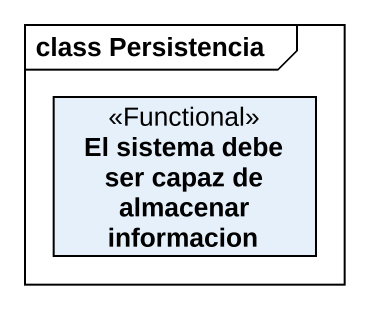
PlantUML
@startuml
mainframe class Persistencia
hide circle
hide empty members
class "El sistema debe ser capaz de almacenar informacion" as El_sistema_debe_ser_capaz <<Functional>>
@enduml
